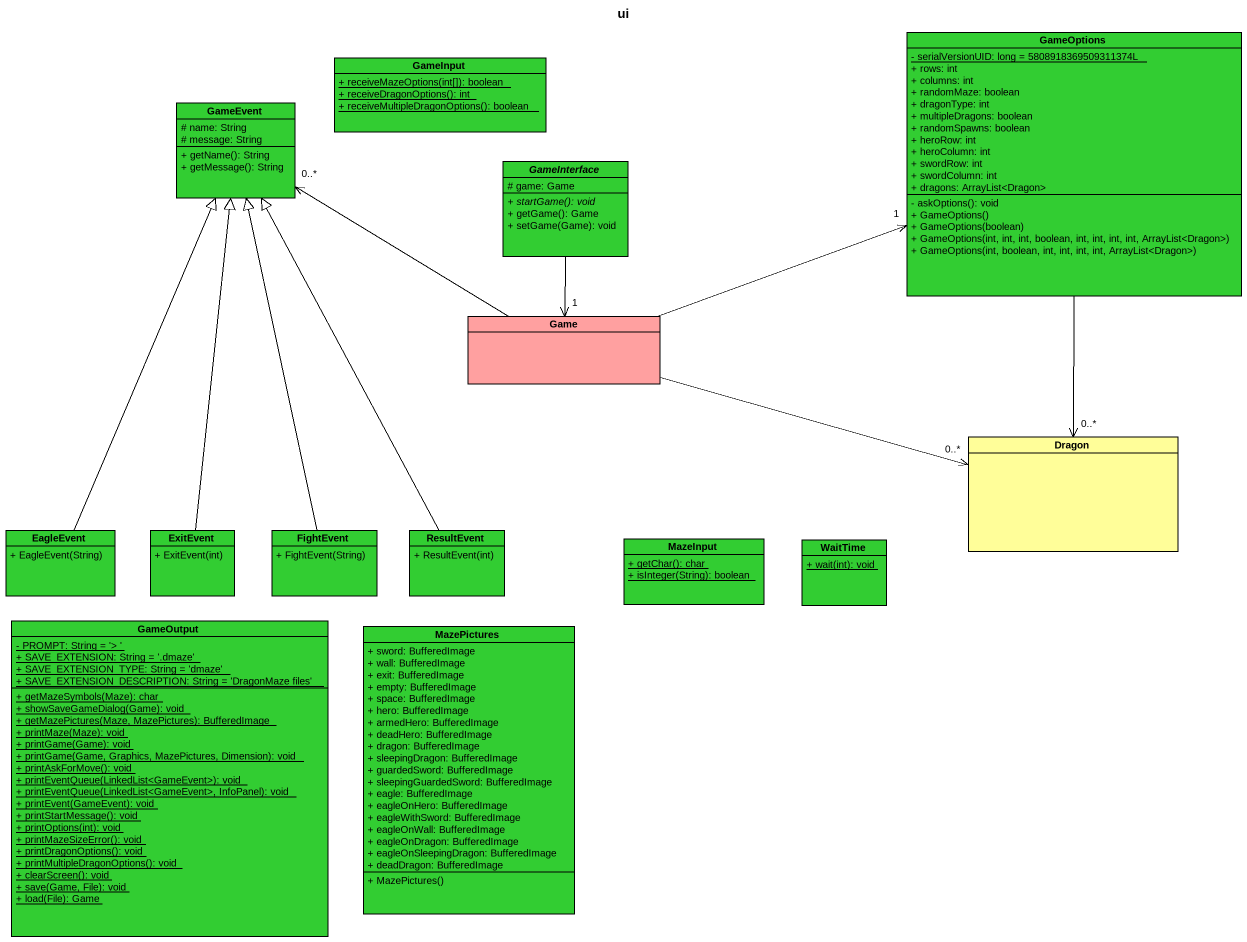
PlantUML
@startuml
title ui
hide circle
hide empty members
skinparam classAttributeIconSize 0
class GameOptions #32CD32 {
  {static} - serialVersionUID: long = 5808918369509311374L
  + rows: int
  + columns: int
  + randomMaze: boolean
  + dragonType: int
  + multipleDragons: boolean
  + randomSpawns: boolean
  + heroRow: int
  + heroColumn: int
  + swordRow: int
  + swordColumn: int
  + dragons: ArrayList<Dragon>
  - askOptions(): void
  + GameOptions()
  + GameOptions(boolean)
  + GameOptions(int, int, int, boolean, int, int, int, int, ArrayList<Dragon>)
  + GameOptions(int, boolean, int, int, int, int, ArrayList<Dragon>)
}
class GameInput #32CD32 {
  {static} + receiveMazeOptions(int[]): boolean
  {static} + receiveDragonOptions(): int
  {static} + receiveMultipleDragonOptions(): boolean
}
class GameEvent #32CD32 {
  # name: String
  # message: String
  + getName(): String
  + getMessage(): String
}
abstract class GameInterface #32CD32 {
  # game: Game
  {abstract} + startGame(): void
  + getGame(): Game
  + setGame(Game): void
}
class Game #FFA0A0
class Dragon #FFFE99
class EagleEvent #32CD32 {
  + EagleEvent(String)
}
class ExitEvent #32CD32 {
  + ExitEvent(int)
}
class FightEvent #32CD32 {
  + FightEvent(String)
}
class ResultEvent #32CD32 {
  + ResultEvent(int)
}
class MazeInput #32CD32 {
  {static} + getChar(): char
  {static} + isInteger(String): boolean
}
class WaitTime #32CD32 {
  {static} + wait(int): void
}
class GameOutput #32CD32 {
  {static} - PROMPT: String = '> '
  {static} + SAVE_EXTENSION: String = '.dmaze'
  {static} + SAVE_EXTENSION_TYPE: String = 'dmaze'
  {static} + SAVE_EXTENSION_DESCRIPTION: String = 'DragonMaze files'
  {static} + getMazeSymbols(Maze): char
  {static} + showSaveGameDialog(Game): void
  {static} + getMazePictures(Maze, MazePictures): BufferedImage
  {static} + printMaze(Maze): void
  {static} + printGame(Game): void
  {static} + printGame(Game, Graphics, MazePictures, Dimension): void
  {static} + printAskForMove(): void
  {static} + printEventQueue(LinkedList<GameEvent>): void
  {static} + printEventQueue(LinkedList<GameEvent>, InfoPanel): void
  {static} + printEvent(GameEvent): void
  {static} + printStartMessage(): void
  {static} + printOptions(int): void
  {static} + printMazeSizeError(): void
  {static} + printDragonOptions(): void
  {static} + printMultipleDragonOptions(): void
  {static} + clearScreen(): void
  {static} + save(Game, File): void
  {static} + load(File): Game
}
class MazePictures #32CD32 {
  + sword: BufferedImage
  + wall: BufferedImage
  + exit: BufferedImage
  + empty: BufferedImage
  + space: BufferedImage
  + hero: BufferedImage
  + armedHero: BufferedImage
  + deadHero: BufferedImage
  + dragon: BufferedImage
  + sleepingDragon: BufferedImage
  + guardedSword: BufferedImage
  + sleepingGuardedSword: BufferedImage
  + eagle: BufferedImage
  + eagleOnHero: BufferedImage
  + eagleWithSword: BufferedImage
  + eagleOnWall: BufferedImage
  + eagleOnDragon: BufferedImage
  + eagleOnSleepingDragon: BufferedImage
  + deadDragon: BufferedImage
  + MazePictures()
}
GameOptions --> "0..*" Dragon
GameInterface --> "1" Game
Game -right-> "1" GameOptions
Game -up-> "0..*" GameEvent
Game -right-> "0..*" Dragon
EagleEvent -up-|> GameEvent
ExitEvent -up-|> GameEvent
FightEvent -up-|> GameEvent
ResultEvent -up-|> GameEvent
@enduml
